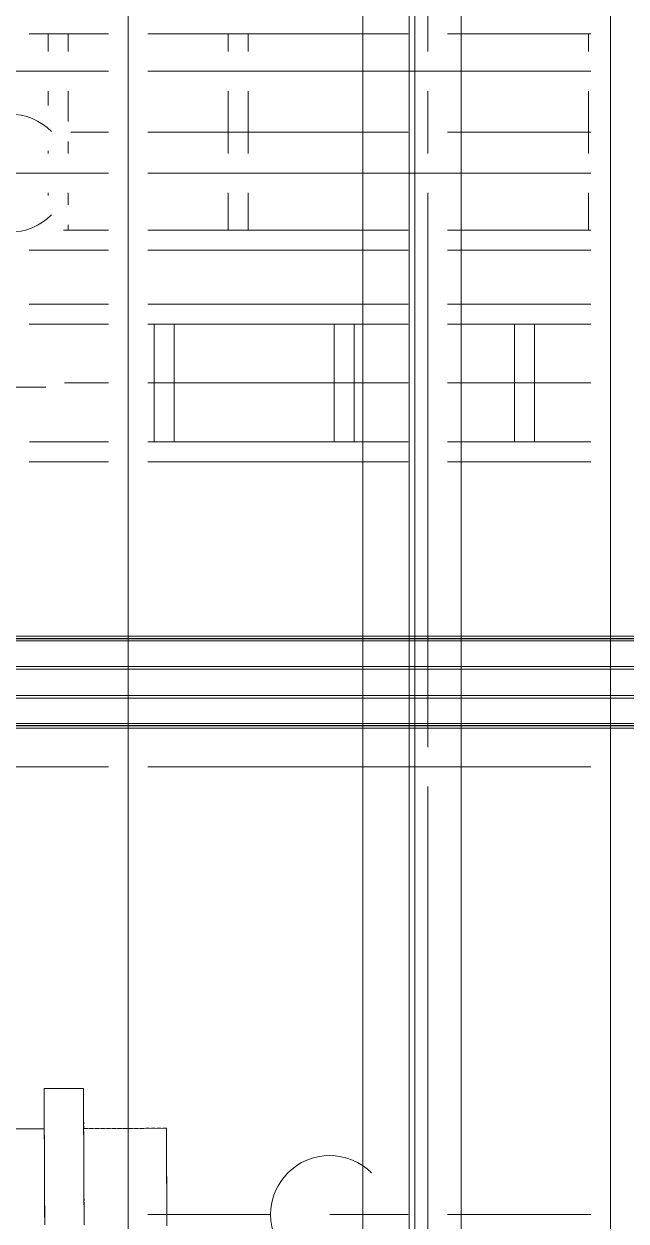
# Model space of a CAD drawing. Header units: centimetres. Extents: x -1906 to 5208, y -261 to 2955.
# Drawn here: x -990.2 to -913.8, y 1806.7 to 1958.6 of the extents above; entities that cross this region are included whole.
import ezdxf

# ---------------------------------------------------------------- set-up
doc = ezdxf.new("R2010")
doc.units = ezdxf.units.CM
doc.linetypes.add('_Overhead', pattern=[0.47625, 0.3175, -0.15875])
doc.linetypes.add('Hidden', pattern=[0.714375, 0.47625, -0.238125])
for name, color, linetype, lineweight in [('A-DETL-HDLN', 7, 'Hidden', 18), ('E-CABL-TRAY', 7, 'Continuous', 18), ('E-CABL-TRAY-CNTR', 7, 'Continuous', 18), ('M-EQPM', 7, 'Continuous', 18), ('M-HVAC-DUCT', 7, 'Continuous', 18), ('P-PIPE', 7, 'Continuous', 18), ('S-BEAM', 7, 'Continuous', 18)]:
    doc.layers.add(name, color=color, linetype=linetype, lineweight=lineweight)

# ---------------------------------------------------------------- blocks, each defined once
blk = doc.blocks.new('Costanera Perfil Z - Parametrizado - h_22cm-1724225-N01 - Planta trazado tuberias refrig exist_ - detalle 1')
at = {"layer": 'S-BEAM', "color": 254, "true_color": 0xcccccc}
for p, q in [((-5.84, -2766.13), (-5.84, -4401.91)), ((-5.54, -2766.13), (-5.54, -4401.91)), ((-5.5, -4401.91), (-5.5, -2766.13)), ((-5.26, -2766.13), (-5.26, -4401.91)), ((1.67, -2766.13), (1.67, -4401.91)), ((2.01, -2766.13), (2.01, -4401.91)), ((-2.01, -2772.76), (-2.01, -3566.53)), ((-1.67, -2772.76), (-1.67, -3566.53)), ((5.26, -2772.76), (5.26, -3566.53)), ((5.5, -2772.76), (5.5, -3566.53)), ((5.54, -2772.76), (5.54, -3566.53)), ((5.84, -2772.76), (5.84, -3566.53)), ((-2.01, -3566.53), (-2.01, -3579.03)), ((-1.67, -3566.53), (-1.67, -3579.03)), ((5.26, -3566.53), (5.26, -3579.03)), ((5.5, -3566.53), (5.5, -3579.03)), ((5.54, -3566.53), (5.54, -3579.03)), ((5.84, -3566.53), (5.84, -3579.03)), ((-2.01, -3579.03), (-2.01, -4366.93)), ((-1.67, -3579.03), (-1.67, -4366.93)), ((5.26, -3579.03), (5.26, -4366.93)), ((5.5, -3579.03), (5.5, -4366.93)), ((5.54, -3579.03), (5.54, -4366.93)), ((5.84, -3579.03), (5.84, -4366.93))]:
    blk.add_line(p, q, dxfattribs=at)
blk = doc.blocks.new('PQ_RVR_EST-01_ZZ_ZZ_MO_T_A_rvt-1-N01 - Planta trazado tuberias refrig exist_ - detalle 1')
at = {"layer": 'S-BEAM', "color": 254, "true_color": 0xcccccc}
for p, q in [((-947.18, 1877.08), (-947.18, 2018.55)), ((-947.18, 1880.91), (-947.18, 2018.55)), ((-947.18, 1880.91), (-947.18, 2018.55)), ((-947.18, 1877.08), (-947.18, 2018.55)), ((-941.28, 1880.91), (-941.28, 2018.55)), ((-941.28, 1877.08), (-941.28, 2018.55)), ((-940.57, 1877.08), (-940.57, 2018.55)), ((-940.57, 1880.91), (-940.57, 2018.55)), ((-934.68, 2018.55), (-934.68, 1877.08)), ((-934.68, 1877.08), (-934.68, 2018.55)), ((-934.68, 1880.91), (-934.68, 2018.55)), ((-934.68, 1880.91), (-934.68, 2018.55)), ((-947.18, 1877.08), (-947.18, 1880.91)), ((-947.18, 1877.08), (-947.18, 1880.91)), ((-941.28, 1877.08), (-941.28, 1880.91)), ((-940.57, 1877.08), (-940.57, 1880.91)), ((-934.68, 1877.08), (-934.68, 1880.91)), ((-934.68, 1877.08), (-934.68, 1880.91)), ((-947.18, 1876.74), (-947.18, 1877.08)), ((-947.18, 1876.74), (-947.18, 1877.08)), ((-947.18, 1876.74), (-947.18, 1877.08)), ((-947.18, 1876.74), (-947.18, 1877.08)), ((-941.28, 1876.74), (-941.28, 1877.08)), ((-941.28, 1876.74), (-941.28, 1877.08)), ((-940.57, 1876.74), (-940.57, 1877.08)), ((-940.57, 1876.74), (-940.57, 1877.08)), ((-934.68, 1877.08), (-934.68, 1876.74)), ((-934.68, 1876.74), (-934.68, 1877.08)), ((-934.68, 1876.74), (-934.68, 1877.08)), ((-934.68, 1876.74), (-934.68, 1877.08)), ((-947.18, 1873.5), (-947.18, 1876.74)), ((-947.18, 1873.4), (-947.18, 1876.74)), ((-947.18, 1873.4), (-947.18, 1876.74)), ((-947.18, 1873.4), (-947.18, 1876.74)), ((-941.28, 1873.4), (-941.28, 1876.74)), ((-941.28, 1873.4), (-941.28, 1876.74)), ((-940.57, 1873.4), (-940.57, 1876.74)), ((-940.57, 1873.4), (-940.57, 1876.74)), ((-934.68, 1876.74), (-934.68, 1873.5)), ((-934.68, 1873.4), (-934.68, 1876.74)), ((-934.68, 1873.4), (-934.68, 1876.74)), ((-934.68, 1873.4), (-934.68, 1876.74)), ((-947.18, 1869.23), (-947.18, 1873.5)), ((-947.18, 1873.06), (-947.18, 1873.4)), ((-947.18, 1873.06), (-947.18, 1873.4)), ((-947.18, 1869.23), (-947.18, 1873.4)), ((-947.18, 1869.23), (-947.18, 1873.06)), ((-947.18, 1869.23), (-947.18, 1873.06)), ((-941.28, 1873.06), (-941.28, 1873.4)), ((-941.28, 1869.23), (-941.28, 1873.4)), ((-941.28, 1869.23), (-941.28, 1873.06)), ((-940.57, 1869.23), (-940.57, 1873.4)), ((-940.57, 1873.06), (-940.57, 1873.4)), ((-940.57, 1869.23), (-940.57, 1873.06)), ((-934.68, 1873.5), (-934.68, 1869.23)), ((-934.68, 1869.23), (-934.68, 1873.4)), ((-934.68, 1873.06), (-934.68, 1873.4)), ((-934.68, 1873.06), (-934.68, 1873.4)), ((-934.68, 1869.23), (-934.68, 1873.06)), ((-934.68, 1869.23), (-934.68, 1873.06)), ((-947.18, 1727.17), (-947.18, 1869.23)), ((-947.18, 1731), (-947.18, 1869.23)), ((-947.18, 1731), (-947.18, 1869.23)), ((-947.18, 1727.17), (-947.18, 1869.23)), ((-941.28, 1731), (-941.28, 1869.23)), ((-941.28, 1727.17), (-941.28, 1869.23)), ((-940.57, 1727.17), (-940.57, 1869.23)), ((-940.57, 1731), (-940.57, 1869.23)), ((-934.68, 1869.23), (-934.68, 1727.17)), ((-934.68, 1727.17), (-934.68, 1869.23)), ((-934.68, 1731), (-934.68, 1869.23)), ((-934.68, 1731), (-934.68, 1869.23))]:
    blk.add_line(p, q, dxfattribs=at)
at = {"layer": 'S-BEAM', "color": 254, "linetype": '_Overhead', "lineweight": 18, "true_color": 0xd4d4d4, "rotation": 89.99999999999964}
blk.add_blockref('Costanera Perfil Z - Parametrizado - h_22cm-1724225-N01 - Planta trazado tuberias refrig exist_ - detalle 1', (-4513.71, 1875.07), dxfattribs=at)
blk = doc.blocks.new('bomba 4 - bomba 4-V33-N01 - Planta trazado tuberias refrig exist_ - detalle 1')
at = {"layer": 'A-DETL-HDLN'}
for p, q in [((-155.47, 58.7), (-155.47, 63.07)), ((-155.47, 63.07), (-155.47, 58.7)), ((-144.97, 57.91), (-144.97, 62.91)), ((-144.97, 57.91), (-144.97, 62.91)), ((-139.97, 57.91), (-139.97, 62.91)), ((-139.97, 62.91), (-139.97, 57.91)), ((-155.47, 54.93), (-155.47, 58.7)), ((-155.47, 58.7), (-155.47, 54.93)), ((-144.97, 53.37), (-144.97, 57.91)), ((-144.97, 53.37), (-144.97, 57.91)), ((-139.97, 53.37), (-139.97, 57.91)), ((-139.97, 57.91), (-139.97, 53.37)), ((-155.47, 52.17), (-155.47, 54.93)), ((-155.47, 54.93), (-155.47, 52.17)), ((-144.97, 49.63), (-144.97, 53.37)), ((-144.97, 49.63), (-144.97, 53.37)), ((-139.97, 49.63), (-139.97, 53.37)), ((-139.97, 53.37), (-139.97, 49.63)), ((-155.47, 50.7), (-155.47, 52.17)), ((-155.47, 52.17), (-155.47, 50.7)), ((-155.47, 50.7), (-144.97, 50.7)), ((105.53, 50.7), (-139.97, 50.7)), ((-144.97, 46.97), (-144.97, 49.63)), ((-144.97, 46.97), (-144.97, 49.63)), ((-139.97, 46.97), (-139.97, 49.63)), ((-139.97, 49.63), (-139.97, 46.97)), ((-144.97, 45.59), (-144.97, 46.97)), ((-144.97, 45.59), (-144.97, 46.97)), ((-139.97, 45.59), (-139.97, 46.97)), ((-139.97, 46.97), (-139.97, 45.59)), ((-139.97, 45.59), (-144.97, 45.59))]:
    blk.add_line(p, q, dxfattribs=at)
at = {"layer": 'M-EQPM'}
for p, q in [((-155.47, 58.7), (-155.47, 63.07)), ((-155.47, 63.07), (-155.47, 58.7)), ((-144.97, 57.91), (-144.97, 62.91)), ((-144.97, 57.91), (-144.97, 62.91)), ((-139.97, 57.91), (-139.97, 62.91)), ((-139.97, 62.91), (-139.97, 57.91)), ((-155.47, 54.93), (-155.47, 58.7)), ((-155.47, 58.7), (-155.47, 54.93)), ((-144.97, 53.37), (-144.97, 57.91)), ((-144.97, 53.37), (-144.97, 57.91)), ((-139.97, 53.37), (-139.97, 57.91)), ((-139.97, 57.91), (-139.97, 53.37)), ((-155.47, 52.17), (-155.47, 54.93)), ((-155.47, 54.93), (-155.47, 52.17)), ((-144.97, 49.63), (-144.97, 53.37)), ((-144.97, 49.63), (-144.97, 53.37)), ((-139.97, 49.63), (-139.97, 53.37)), ((-139.97, 53.37), (-139.97, 49.63)), ((-155.47, 50.7), (-155.47, 52.17)), ((-155.47, 52.17), (-155.47, 50.7)), ((-155.47, 50.7), (-144.97, 50.7)), ((-77.71, 50.7), (-139.97, 50.7)), ((-144.97, 46.97), (-144.97, 49.63)), ((-144.97, 46.97), (-144.97, 49.63)), ((-139.97, 46.97), (-139.97, 49.63)), ((-139.97, 49.63), (-139.97, 46.97)), ((-144.97, 45.59), (-144.97, 46.97)), ((-144.97, 45.59), (-144.97, 46.97)), ((-139.97, 45.59), (-139.97, 46.97)), ((-139.97, 46.97), (-139.97, 45.59)), ((-139.97, 45.59), (-144.97, 45.59))]:
    blk.add_line(p, q, dxfattribs=at)

msp = doc.modelspace()

# ---------------------------------------------------------------- linework, layer by layer
at = {"layer": 'A-DETL-HDLN'}
for p, q in [((-987.1, 1942.55), (-987.1, 1942.2)), ((-987.1, 1937.2), (-987.1, 1936.85))]:
    msp.add_line(p, q, dxfattribs=at)
at = {"layer": 'A-DETL-HDLN', "color": 6, "linetype": 'Continuous', "true_color": 0xff00ff}
msp.add_line((-972.04, 1807.48), (-974.45, 1807.48), dxfattribs=at)
at = {"layer": 'E-CABL-TRAY'}
for p, q in [((-979.45, 1957.37), (-989.49, 1957.37)), ((-987.1, 1957.37), (-987.1, 1955.13)), ((-984.56, 1957.37), (-984.56, 1955.13)), ((-941.4, 1957.37), (-974.45, 1957.37)), ((-964.24, 1957.37), (-964.24, 1955.13)), ((-961.7, 1957.37), (-961.7, 1955.13)), ((-918.23, 1957.37), (-936.4, 1957.37)), ((-918.52, 1957.37), (-918.52, 1955.13)), ((-987.1, 1950.13), (-987.1, 1948.28)), ((-984.56, 1950.13), (-984.56, 1946.27)), ((-964.24, 1950.13), (-964.24, 1942.2)), ((-961.7, 1950.13), (-961.7, 1942.2)), ((-918.52, 1950.13), (-918.52, 1942.2)), ((-984.56, 1943.73), (-984.56, 1942.2)), ((-984.56, 1937.2), (-984.56, 1935.67)), ((-964.24, 1937.2), (-964.24, 1932.45)), ((-961.7, 1937.2), (-961.7, 1932.45)), ((-918.52, 1937.2), (-918.52, 1932.45)), ((-979.45, 1932.45), (-985.16, 1932.45)), ((-984.56, 1933.12), (-984.56, 1932.45)), ((-941.4, 1932.45), (-974.45, 1932.45)), ((-918.23, 1932.45), (-936.4, 1932.45)), ((-979.45, 1929.91), (-989.49, 1929.91)), ((-941.4, 1929.91), (-974.45, 1929.91)), ((-918.23, 1929.91), (-936.4, 1929.91)), ((-979.45, 1923.07), (-989.49, 1923.07)), ((-941.4, 1923.07), (-974.45, 1923.07)), ((-918.23, 1923.07), (-936.4, 1923.07)), ((-979.45, 1920.53), (-989.49, 1920.53)), ((-941.4, 1920.53), (-974.45, 1920.53)), ((-973.64, 1920.53), (-973.64, 1905.61)), ((-971.1, 1920.53), (-971.1, 1905.61)), ((-950.78, 1920.53), (-950.78, 1905.61)), ((-948.24, 1920.53), (-948.24, 1905.61)), ((-918.23, 1920.53), (-936.4, 1920.53)), ((-927.92, 1920.53), (-927.92, 1905.61)), ((-925.38, 1920.53), (-925.38, 1905.61)), ((-979.45, 1905.61), (-989.45, 1905.61)), ((-941.4, 1905.61), (-974.45, 1905.61)), ((-918.23, 1905.61), (-936.4, 1905.61)), ((-979.45, 1903.07), (-989.49, 1903.07)), ((-941.4, 1903.07), (-974.45, 1903.07)), ((-918.23, 1903.07), (-936.4, 1903.07))]:
    msp.add_line(p, q, dxfattribs=at)
at = {"layer": 'E-CABL-TRAY-CNTR'}
for p, q in [((-979.45, 1944.91), (-984.23, 1944.91)), ((-941.4, 1944.91), (-974.45, 1944.91)), ((-918.23, 1944.91), (-936.4, 1944.91)), ((-979.45, 1913.07), (-985, 1913.07)), ((-941.4, 1913.07), (-974.45, 1913.07)), ((-918.23, 1913.07), (-936.4, 1913.07))]:
    msp.add_line(p, q, dxfattribs=at)
at = {"layer": 'M-HVAC-DUCT', "color": 6, "true_color": 0xff00ff}
for p, q in [((-976.95, 1619.52), (-976.95, 2039.07)), ((-915.73, 1619.52), (-915.73, 2039.07)), ((-938.9, 1955.13), (-938.9, 2025.64)), ((-938.9, 1942.2), (-938.9, 1950.13)), ((-938.9, 1866.83), (-938.9, 1937.2)), ((-1009.54, 1864.33), (-979.45, 1864.33)), ((-974.45, 1864.33), (-918.23, 1864.33)), ((-938.9, 1672.22), (-938.9, 1861.83))]:
    msp.add_line(p, q, dxfattribs=at)
at = {"layer": 'P-PIPE', "color": 6, "true_color": 0xff00ff}
for p, q in [((-1009.54, 1952.63), (-979.45, 1952.63)), ((-974.45, 1952.63), (-918.23, 1952.63)), ((-991.99, 1939.7), (-979.45, 1939.7)), ((-974.45, 1939.7), (-918.23, 1939.7)), ((-997.77, 1912.51), (-987.39, 1912.51)), ((-958.86, 1807.48), (-972.04, 1807.48)), ((-951.36, 1807.48), (-941.4, 1807.48)), ((-918.23, 1807.48), (-936.4, 1807.48))]:
    msp.add_line(p, q, dxfattribs=at)
for centre, start, end in [((-991.99, 1939.7), 45, 90), ((-991.99, 1939.7), 270, 315), ((-951.36, 1807.48), 90, 180), ((-951.36, 1807.48), 45, 90), ((-951.36, 1807.48), 180, 270)]:
    msp.add_arc(centre, 7.5, start, end, dxfattribs=at)

# ---------------------------------------------------------------- block references
at = {"lineweight": 5}
msp.add_blockref('PQ_RVR_EST-01_ZZ_ZZ_MO_T_A_rvt-1-N01 - Planta trazado tuberias refrig exist_ - detalle 1', (0, 0), dxfattribs=at)
at = {"layer": 'A-DETL-HDLN', "rotation": 180.2443856591763}
msp.add_blockref('bomba 4 - bomba 4-V33-N01 - Planta trazado tuberias refrig exist_ - detalle 1', (-1127.77, 1868.48), dxfattribs=at)

doc.saveas('drawing.dxf')
